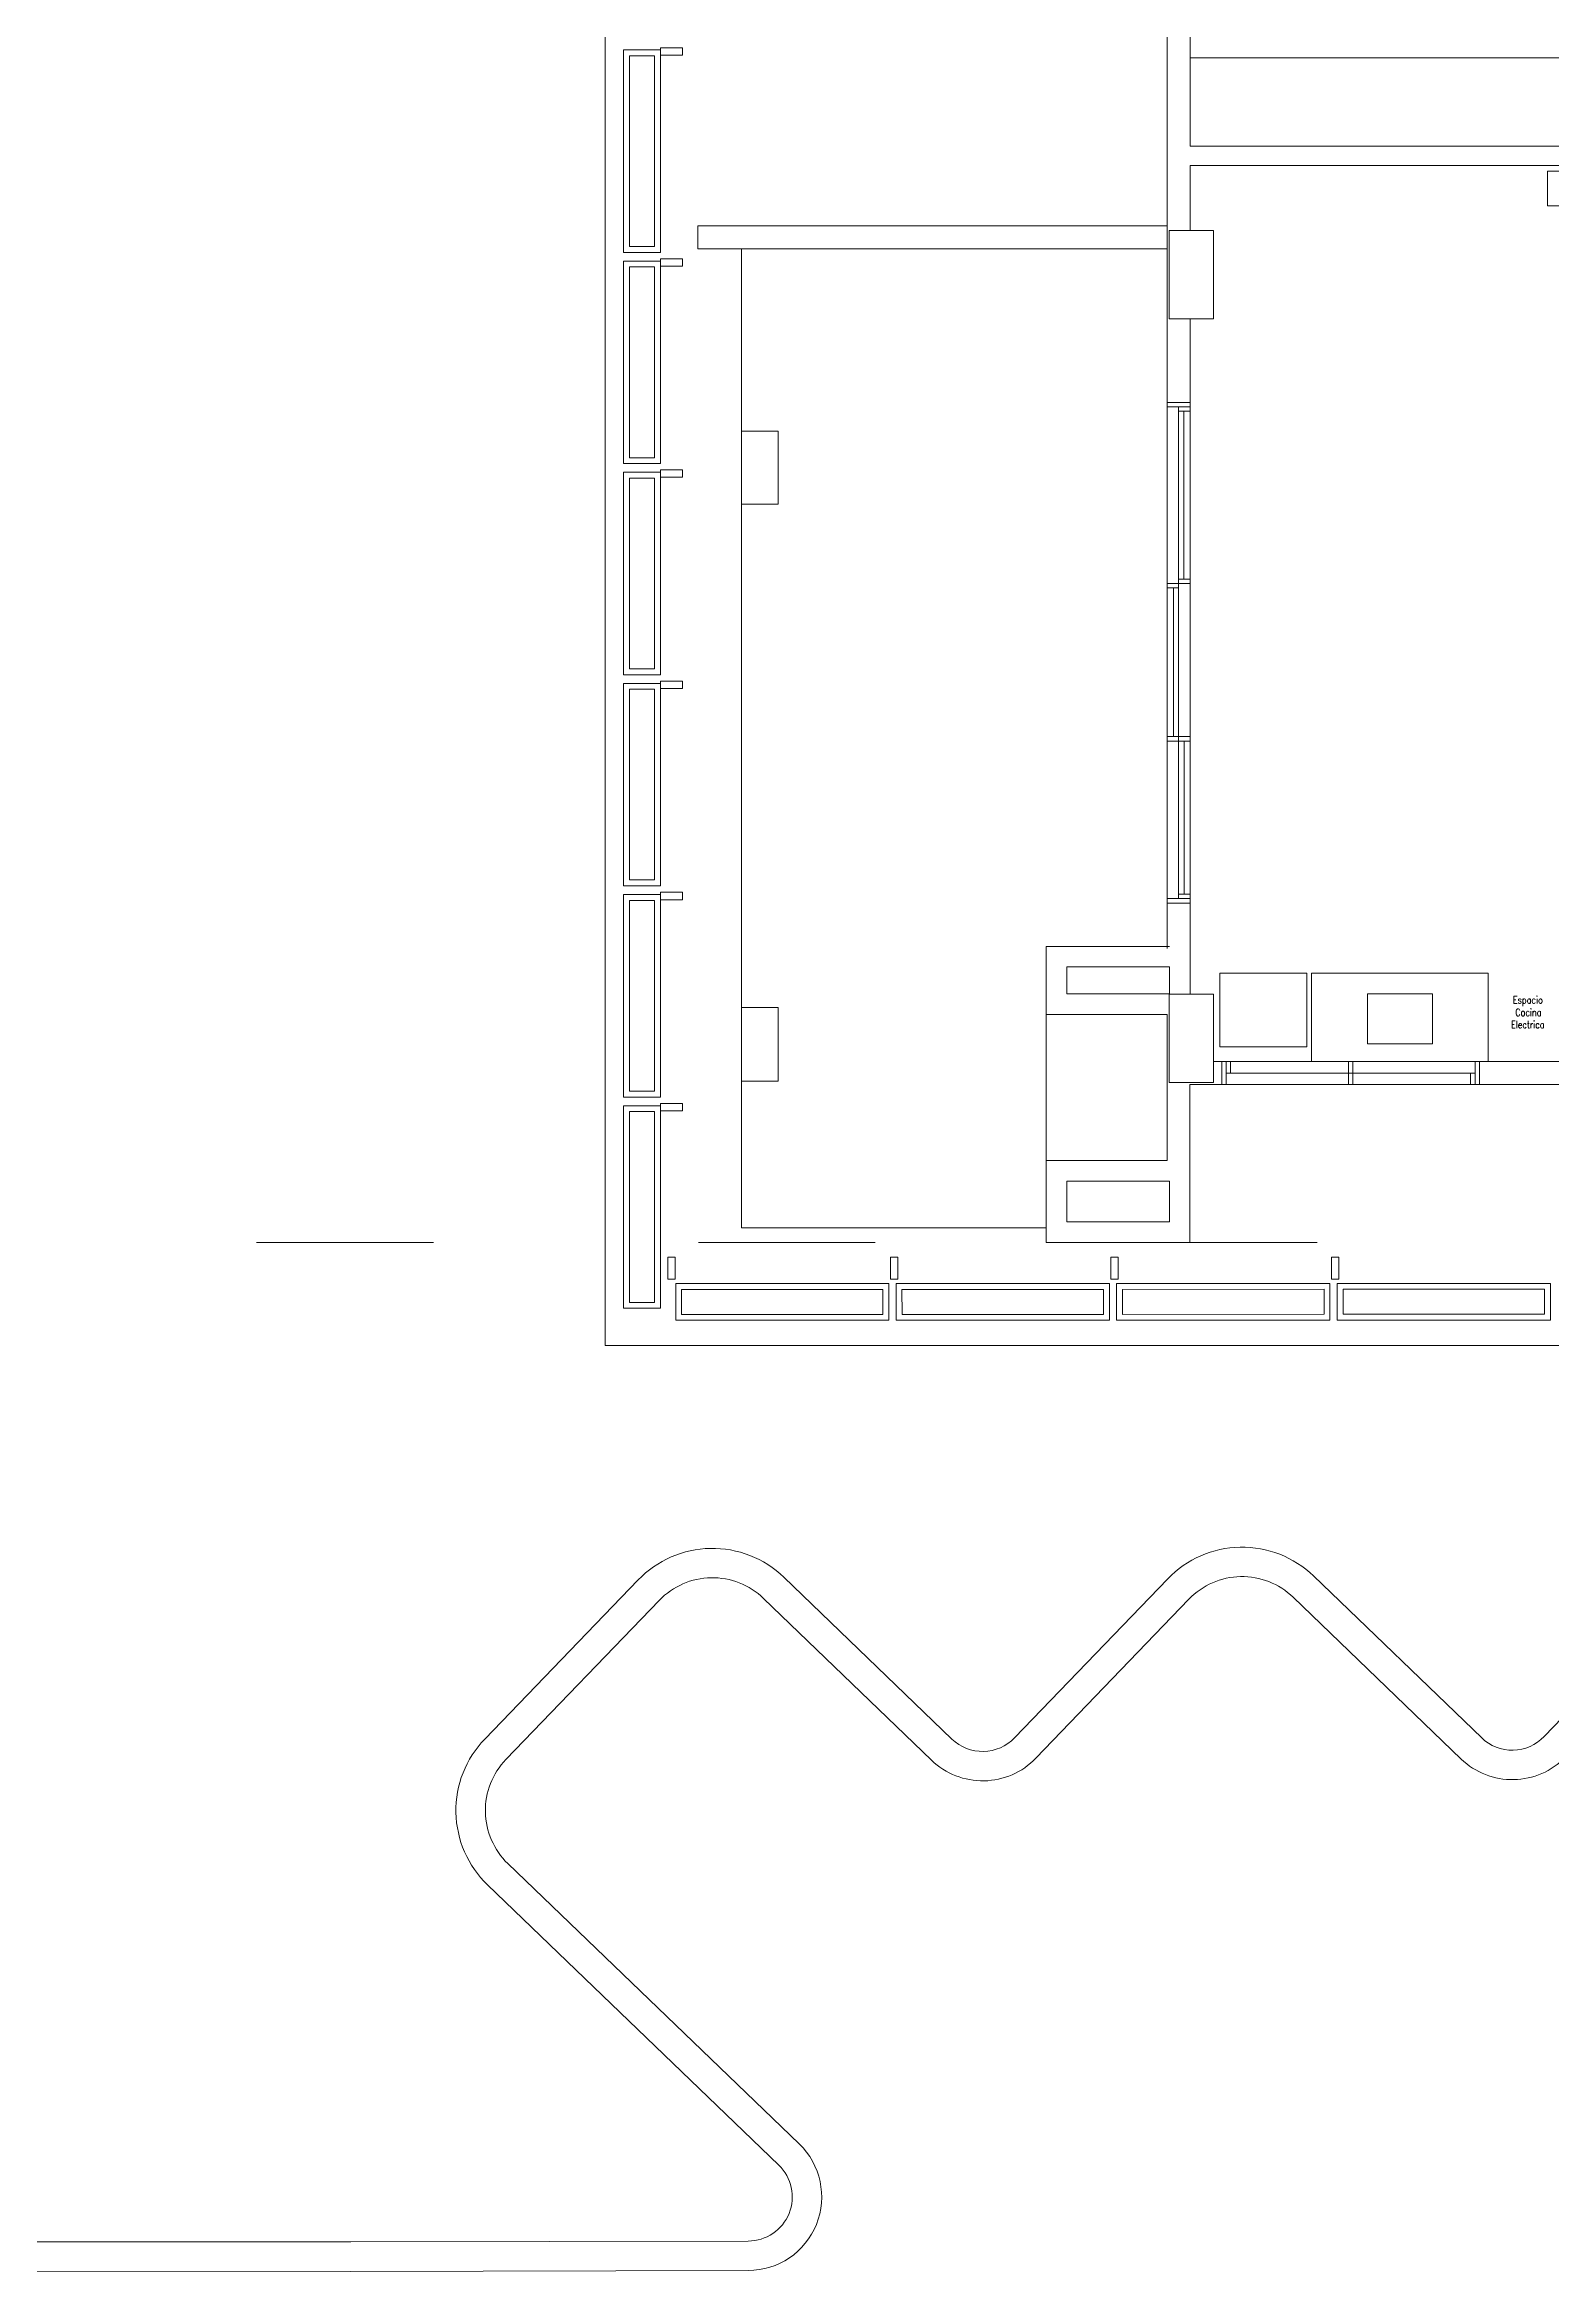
# Model space of a CAD drawing. Header units: millimetres. Extents: x 917 to 1168, y -421 to -23.
# Drawn here: x 991.83 to 1002.06, y -367.55 to -352.43 of the extents above; entities that cross this region are included whole.
import ezdxf

# ---------------------------------------------------------------- set-up
doc = ezdxf.new("R2010")
doc.units = ezdxf.units.MM
doc.header["$LTSCALE"] = 0.1
doc.linetypes.add('ACAD_ISO03W100', pattern=[30, 12, -18])
doc.linetypes.add('CONTINUA', pattern=[0])
doc.layers.get('0').update_dxf_attribs({"lineweight": 5})
for name, color, linetype, lineweight in [('A-GLAZ-CWMG', 7, 'Continuous', 5), ('A-WALL', 7, 'Continuous', 5), ('Arq-Equipamiento', 250, 'Continuous', 5), ('CORDON H NUEVO', 251, 'Continuous', 5)]:
    doc.layers.add(name, color=color, linetype=linetype, lineweight=lineweight)
doc.styles.add('Romans 1.50', font='romans.shx', dxfattribs={"width": 0.8, "height": 0.15})

# ---------------------------------------------------------------- blocks, each defined once
blk = doc.blocks.new('Montante rectangular - 50 x 150mm-1818797-02 Torre PB')
at = {"layer": 'A-GLAZ-CWMG', "color": 8}
for p, q in [((0, 0.075), (-0.05, 0.075)), ((-0.05, 0.075), (-0.05, 0.049)), ((-0.05, 0.049), (-0.05, -0.075)), ((0, 0.03), (0, 0.075)), ((0, -0.032), (0, 0.03)), ((-0.05, -0.075), (0, -0.075)), ((0, -0.045), (0, -0.033)), ((0, -0.057), (0, -0.046)), ((0, -0.07), (0, -0.058)), ((0, -0.075), (0, -0.071))]:
    blk.add_line(p, q, dxfattribs=at)
blk = doc.blocks.new('Montante rectangular - 50 x 150mm-V34-02 Torre PB')
at = {"layer": 'A-GLAZ-CWMG', "color": 8}
for p, q in [((-0.025, 0.075), (0.025, 0.075)), ((-0.025, 0.01), (-0.025, 0.075)), ((-0.025, -0.07), (-0.025, 0.01)), ((0.025, 0.075), (0.025, 0.019)), ((0.025, 0.019), (0.025, -0.056)), ((-0.025, -0.075), (-0.025, -0.07)), ((0.025, -0.075), (-0.025, -0.075)), ((0.025, -0.056), (0.025, -0.075))]:
    blk.add_line(p, q, dxfattribs=at)
blk = doc.blocks.new('2-PB F')
at = {"color": 8, "lineweight": 18}
for p, q in [((736.794, -351.01), (736.794, -354.896)), ((736.95, -353.156), (736.95, -351.01)), ((740.829, -352.556), (736.95, -352.556)), ((740.829, -353.156), (736.95, -353.156)), ((736.95, -353.729), (736.95, -353.288)), ((736.95, -353.288), (740.799, -353.288)), ((733.609, -353.698), (736.794, -353.698)), ((733.609, -353.853), (733.609, -353.698)), ((736.809, -353.729), (736.808, -353.729)), ((736.808, -353.729), (736.808, -354.329)), ((736.808, -354.329), (736.808, -353.729)), ((736.808, -353.729), (736.95, -353.729)), ((736.934, -353.729), (736.809, -353.729)), ((736.935, -353.729), (736.934, -353.729)), ((736.947, -353.729), (736.935, -353.729)), ((736.948, -353.729), (736.947, -353.729)), ((736.95, -353.729), (736.948, -353.729)), ((737.108, -353.729), (736.95, -353.729)), ((737.108, -354.329), (737.108, -353.729)), ((736.794, -353.853), (733.609, -353.853)), ((733.904, -359.005), (733.904, -353.853)), ((736.808, -354.329), (736.809, -354.329)), ((736.95, -354.329), (736.808, -354.329)), ((736.809, -354.329), (736.934, -354.329)), ((736.934, -354.329), (736.935, -354.329)), ((736.935, -354.329), (736.947, -354.329)), ((736.947, -354.329), (736.948, -354.329)), ((736.948, -354.329), (736.95, -354.329)), ((736.95, -354.329), (737.108, -354.329)), ((736.95, -354.896), (736.95, -354.329)), ((736.794, -354.896), (736.95, -354.896)), ((736.794, -354.926), (736.794, -354.896)), ((736.95, -354.926), (736.794, -354.926)), ((736.794, -354.926), (736.794, -356.126)), ((736.872, -354.926), (736.95, -354.926)), ((736.872, -354.956), (736.872, -354.926)), ((736.95, -354.956), (736.872, -354.956)), ((736.872, -354.956), (736.872, -356.096)), ((736.893, -354.956), (736.908, -354.956)), ((736.908, -354.956), (736.908, -356.096)), ((736.95, -354.896), (736.95, -354.926)), ((736.95, -354.926), (736.95, -354.956)), ((736.95, -356.096), (736.95, -354.956)), ((734.154, -355.092), (733.904, -355.092)), ((733.904, -355.092), (733.904, -355.587)), ((734.154, -355.587), (734.154, -355.092)), ((733.904, -355.587), (734.154, -355.587)), ((736.872, -356.096), (736.95, -356.096)), ((736.872, -356.126), (736.872, -356.096)), ((736.908, -356.096), (736.893, -356.096)), ((736.95, -356.096), (736.95, -356.126)), ((736.794, -356.126), (736.872, -356.126)), ((736.794, -356.156), (736.794, -356.126)), ((736.872, -356.156), (736.794, -356.156)), ((736.794, -356.156), (736.794, -357.166)), ((736.836, -356.156), (736.852, -356.156)), ((736.836, -357.166), (736.836, -356.156)), ((736.872, -356.126), (736.872, -356.156)), ((736.95, -356.126), (736.872, -356.126)), ((736.872, -357.166), (736.872, -356.156)), ((736.95, -357.166), (736.95, -356.126)), ((736.794, -357.166), (736.872, -357.166)), ((736.794, -357.196), (736.794, -357.166)), ((736.872, -357.196), (736.794, -357.196)), ((736.794, -357.196), (736.794, -358.266)), ((736.852, -357.166), (736.836, -357.166)), ((736.872, -357.166), (736.872, -357.196)), ((736.872, -357.166), (736.95, -357.166)), ((736.872, -357.196), (736.872, -357.166)), ((736.95, -357.196), (736.872, -357.196)), ((736.872, -357.196), (736.872, -358.236)), ((736.909, -357.196), (736.924, -357.196)), ((736.909, -358.236), (736.909, -357.196)), ((736.95, -357.166), (736.95, -357.196)), ((736.95, -358.236), (736.95, -357.196)), ((736.794, -358.266), (736.95, -358.266)), ((736.794, -358.296), (736.794, -358.266)), ((736.794, -358.296), (736.794, -358.605)), ((736.95, -358.296), (736.794, -358.296)), ((736.872, -358.236), (736.95, -358.236)), ((736.872, -358.266), (736.872, -358.236)), ((736.95, -358.266), (736.872, -358.266)), ((736.924, -358.236), (736.909, -358.236)), ((736.95, -358.236), (736.95, -358.266)), ((736.95, -358.266), (736.95, -358.296)), ((736.95, -358.915), (736.95, -358.296)), ((735.973, -359.053), (735.973, -358.59)), ((735.973, -358.59), (736.809, -358.59)), ((736.113, -358.73), (736.113, -358.913)), ((736.809, -358.73), (736.113, -358.73)), ((737.773, -359.372), (737.773, -358.772)), ((737.773, -358.772), (738.974, -358.772)), ((738.974, -358.772), (738.974, -359.372)), ((735.973, -358.898), (735.973, -359.053)), ((736.113, -358.913), (736.809, -358.913)), ((736.809, -358.915), (736.808, -358.915)), ((736.808, -358.915), (736.808, -359.038)), ((736.934, -358.915), (736.809, -358.915)), ((736.809, -358.915), (736.95, -358.915)), ((736.935, -358.915), (736.934, -358.915)), ((736.947, -358.915), (736.935, -358.915)), ((736.948, -358.915), (736.947, -358.915)), ((736.95, -358.915), (736.948, -358.915)), ((737.108, -358.915), (736.95, -358.915)), ((737.108, -359.372), (737.108, -358.915)), ((738.154, -358.912), (738.154, -359.252)), ((738.594, -358.912), (738.154, -358.912)), ((738.594, -359.252), (738.594, -358.912)), ((734.154, -359.005), (733.904, -359.005)), ((733.904, -359.005), (733.904, -359.505)), ((734.154, -359.505), (734.154, -359.005)), ((735.973, -359.053), (736.794, -359.053)), ((735.973, -359.053), (735.973, -360.045)), ((736.794, -359.053), (736.794, -360.045)), ((736.808, -359.038), (736.808, -359.45)), ((736.808, -359.515), (736.808, -359.038)), ((738.154, -359.252), (738.594, -359.252)), ((737.108, -359.374), (737.108, -359.372)), ((737.164, -359.372), (737.108, -359.372)), ((737.108, -359.372), (737.108, -359.515)), ((737.108, -359.375), (737.108, -359.374)), ((737.108, -359.387), (737.108, -359.375)), ((737.108, -359.388), (737.108, -359.387)), ((737.108, -359.513), (737.108, -359.388)), ((737.164, -359.372), (737.194, -359.372)), ((737.164, -359.528), (737.164, -359.372)), ((737.194, -359.372), (737.194, -359.528)), ((737.194, -359.372), (737.224, -359.372)), ((737.194, -359.45), (737.194, -359.372)), ((737.224, -359.372), (738.024, -359.372)), ((737.224, -359.392), (737.224, -359.372)), ((737.224, -359.372), (737.224, -359.45)), ((738.024, -359.372), (738.024, -359.392)), ((738.024, -359.372), (738.054, -359.372)), ((738.024, -359.45), (738.024, -359.372)), ((738.884, -359.372), (738.054, -359.372)), ((738.054, -359.372), (738.054, -359.45)), ((738.884, -359.372), (738.914, -359.372)), ((738.884, -359.528), (738.884, -359.372)), ((741.474, -359.372), (738.914, -359.372)), ((738.914, -359.372), (738.914, -359.528)), ((733.904, -359.505), (734.154, -359.505)), ((733.904, -360.5), (733.904, -359.505)), ((736.808, -359.45), (736.808, -359.515)), ((736.808, -359.515), (736.809, -359.515)), ((737.108, -359.515), (736.808, -359.515)), ((736.809, -359.515), (736.934, -359.515)), ((736.934, -359.515), (736.948, -359.515)), ((736.948, -359.515), (736.949, -359.515)), ((736.949, -359.515), (737.108, -359.515)), ((736.949, -359.528), (737.164, -359.528)), ((736.949, -360.6), (736.949, -359.528)), ((737.108, -359.515), (737.108, -359.513)), ((737.194, -359.528), (737.164, -359.528)), ((737.224, -359.45), (737.194, -359.45)), ((737.194, -359.528), (738.024, -359.528)), ((737.224, -359.45), (738.024, -359.45)), ((738.024, -359.45), (738.054, -359.45)), ((738.024, -359.528), (738.024, -359.45)), ((738.054, -359.45), (738.024, -359.45)), ((738.054, -359.528), (738.024, -359.528)), ((738.054, -359.45), (738.854, -359.45)), ((738.054, -359.47), (738.054, -359.45)), ((738.054, -359.45), (738.054, -359.528)), ((738.054, -359.528), (738.854, -359.528)), ((738.854, -359.45), (738.854, -359.47)), ((738.854, -359.45), (738.884, -359.45)), ((738.854, -359.528), (738.854, -359.45)), ((738.884, -359.528), (738.854, -359.528)), ((738.884, -359.45), (738.884, -359.528)), ((738.914, -359.528), (738.884, -359.528)), ((738.914, -359.528), (741.418, -359.528)), ((735.973, -360.045), (735.973, -360.6)), ((736.794, -360.045), (735.973, -360.045)), ((736.113, -360.46), (736.113, -360.185)), ((736.113, -360.185), (736.809, -360.185)), ((736.809, -360.185), (736.809, -360.46)), ((736.809, -360.46), (736.113, -360.46)), ((735.973, -360.5), (733.904, -360.5)), ((735.973, -360.6), (736.949, -360.6))]:
    blk.add_line(p, q, dxfattribs=at)
at = {"color": 8, "extrusion": (0, 0, -1)}
for p, q in [((733.504, -356.789), (733.354, -356.789)), ((733.354, -356.789), (733.354, -356.839)), ((733.354, -356.839), (733.371, -356.839)), ((733.371, -356.839), (733.419, -356.839)), ((733.419, -356.839), (733.504, -356.839)), ((733.504, -356.839), (733.504, -356.789)), ((733.364, -358.223), (733.354, -358.223)), ((733.354, -358.223), (733.354, -358.273)), ((733.354, -358.273), (733.368, -358.273)), ((733.415, -358.223), (733.364, -358.223)), ((733.368, -358.273), (733.401, -358.273)), ((733.401, -358.273), (733.504, -358.273)), ((733.504, -358.223), (733.415, -358.223)), ((733.504, -358.273), (733.504, -358.223)), ((733.471, -359.656), (733.354, -359.656)), ((733.354, -359.657), (733.354, -359.706)), ((733.354, -359.706), (733.475, -359.706)), ((733.504, -359.656), (733.471, -359.656)), ((733.475, -359.706), (733.504, -359.706)), ((733.504, -359.706), (733.504, -359.656)), ((734.965, -360.7), (734.915, -360.7)), ((734.915, -360.7), (734.915, -360.828)), ((734.965, -360.829), (734.965, -360.7)), ((736.462, -360.7), (736.412, -360.7)), ((736.412, -360.7), (736.412, -360.828)), ((736.462, -360.829), (736.462, -360.7)), ((737.959, -360.7), (737.909, -360.7)), ((737.909, -360.7), (737.909, -360.828)), ((737.959, -360.829), (737.959, -360.7)), ((734.915, -360.828), (734.915, -360.85)), ((734.915, -360.85), (734.965, -360.85)), ((734.965, -360.85), (734.965, -360.829)), ((736.412, -360.828), (736.412, -360.85)), ((736.412, -360.85), (736.462, -360.85)), ((736.462, -360.85), (736.462, -360.829)), ((737.909, -360.828), (737.909, -360.85)), ((737.909, -360.85), (737.959, -360.85)), ((737.959, -360.85), (737.959, -360.829))]:
    blk.add_line(p, q, dxfattribs=at)
at = {"color": 8, "linetype": 'CONTINUA', "lineweight": 13}
blk.add_line((736.809, -358.913), (736.809, -358.73), dxfattribs=at)
at = {"color": 8}
blk.add_line((741.418, -361.3), (732.979, -361.3), dxfattribs=at)
blk.add_lwpolyline([(732.979, -361.3), (732.979, -344.884)], dxfattribs=at)
for points in [[(733.354, -353.878), (733.104, -353.878), (733.104, -352.503), (733.354, -352.503)], [(733.314, -353.838), (733.144, -353.838), (733.144, -352.543), (733.314, -352.543)], [(733.354, -355.312), (733.104, -355.312), (733.104, -353.937), (733.354, -353.937)], [(733.314, -355.272), (733.144, -355.272), (733.144, -353.977), (733.314, -353.977)], [(733.354, -356.746), (733.104, -356.746), (733.104, -355.371), (733.354, -355.371)], [(733.314, -356.706), (733.144, -356.706), (733.144, -355.411), (733.314, -355.411)], [(733.354, -358.179), (733.104, -358.179), (733.104, -356.804), (733.354, -356.804)], [(733.314, -358.139), (733.144, -358.139), (733.144, -356.844), (733.314, -356.844)], [(733.354, -359.613), (733.104, -359.613), (733.104, -358.238), (733.354, -358.238)], [(733.314, -359.573), (733.144, -359.573), (733.144, -358.278), (733.314, -358.278)], [(733.354, -361.047), (733.104, -361.047), (733.104, -359.672), (733.354, -359.672)], [(733.314, -361.007), (733.144, -361.007), (733.144, -359.712), (733.314, -359.712)], [(734.905, -360.879), (733.458, -360.879), (733.458, -361.129), (734.905, -361.129)], [(734.865, -360.919), (733.498, -360.919), (733.498, -361.089), (734.865, -361.089)], [(736.402, -360.879), (734.954, -360.879), (734.955, -361.129), (736.402, -361.129)], [(736.362, -360.919), (734.994, -360.919), (734.995, -361.089), (736.362, -361.089)], [(737.899, -360.878), (736.451, -360.879), (736.451, -361.129), (737.899, -361.128)], [(737.859, -360.918), (736.491, -360.919), (736.491, -361.089), (737.859, -361.088)], [(739.395, -360.878), (737.948, -360.878), (737.948, -361.128), (739.395, -361.128)], [(739.355, -360.918), (737.988, -360.918), (737.988, -361.088), (739.355, -361.088)]]:
    blk.add_lwpolyline(points, close=True, dxfattribs=at)
at = {"color": 8, "lineweight": 18}
blk.add_lwpolyline([(737.742, -358.772), (737.152, -358.772), (737.152, -359.272), (737.742, -359.272)], close=True, dxfattribs=at)
at = {"layer": 'Arq-Equipamiento', "color": 8, "linetype": 'CONTINUA', "lineweight": 18}
blk.add_lwpolyline([(740.262, -353.326), (739.376, -353.326), (739.376, -353.561), (740.262, -353.561)], close=True, dxfattribs=at)
at = {"color": 8, "extrusion": (0, 0, -1), "rotation": 90}
for p in [(-733.429, -352.513), (-733.429, -353.947), (-733.429, -355.38)]:
    blk.add_blockref('Montante rectangular - 50 x 150mm-V34-02 Torre PB', p, dxfattribs=at)
at = {"color": 8, "rotation": 180}
blk.add_blockref('Montante rectangular - 50 x 150mm-1818797-02 Torre PB', (733.404, -360.775), dxfattribs=at)
at = {"color": 8, "lineweight": 18, "style": 'Romans 1.50', "width": 0.8}
for s, p in [('Espacio', (739.14, -358.979)), ('Electrica', (739.128, -359.146)), ('Cocina', (739.157, -359.063))]:
    blk.add_text(s, height=0.05, dxfattribs=at).set_placement(p)

msp = doc.modelspace()

# ---------------------------------------------------------------- linework, layer by layer
at = {"layer": 'A-WALL', "color": 8, "linetype": 'ACAD_ISO03W100', "lineweight": 20}
msp.add_lwpolyline([(984.27, -343.441), (984.27, -360.561), (1091.645, -360.561), (1091.645, -343.441), (984.27, -343.441)], dxfattribs=at)
at = {"layer": 'CORDON H NUEVO', "lineweight": 5}
for p, q in [((994.976, -364.779), (996.953, -366.682)), ((996.814, -366.826), (994.838, -364.923)), ((987.098, -367.344), (993.911, -367.348)), ((993.911, -367.348), (996.607, -367.342)), ((993.911, -367.548), (987.098, -367.544)), ((996.607, -367.542), (993.911, -367.548))]:
    msp.add_line(p, q, dxfattribs=at)
for points in [[(994.838, -364.923, -0.414214), (994.819, -363.933), (995.86, -362.853, -0.414214), (996.849, -362.834), (997.99, -363.933, 0.414214), (998.415, -363.925), (999.455, -362.845, -0.414214), (1000.445, -362.826), (1001.586, -363.925, 0.414214), (1002.01, -363.917), (1003.051, -362.837, -0.414214)], [(994.976, -364.779, -0.414214), (994.963, -364.072), (996.004, -362.991, -0.414214), (996.711, -362.978), (997.852, -364.077, 0.414214), (998.559, -364.064), (999.599, -362.983, -0.414214), (1000.306, -362.97), (1001.447, -364.069, 0.414214), (1002.154, -364.056)]]:
    msp.add_lwpolyline(points, format="xyb", dxfattribs=at)
for radius in [0.5, 0.3]:
    msp.add_arc((996.606, -367.042), radius, 270.126, 46.0747, dxfattribs=at)

# ---------------------------------------------------------------- block references
at = {"color": 2, "linetype": 'CONTINUA', "lineweight": 13}
msp.add_blockref('2-PB F', (262.657, 0.039), dxfattribs=at)

doc.saveas('drawing.dxf')
